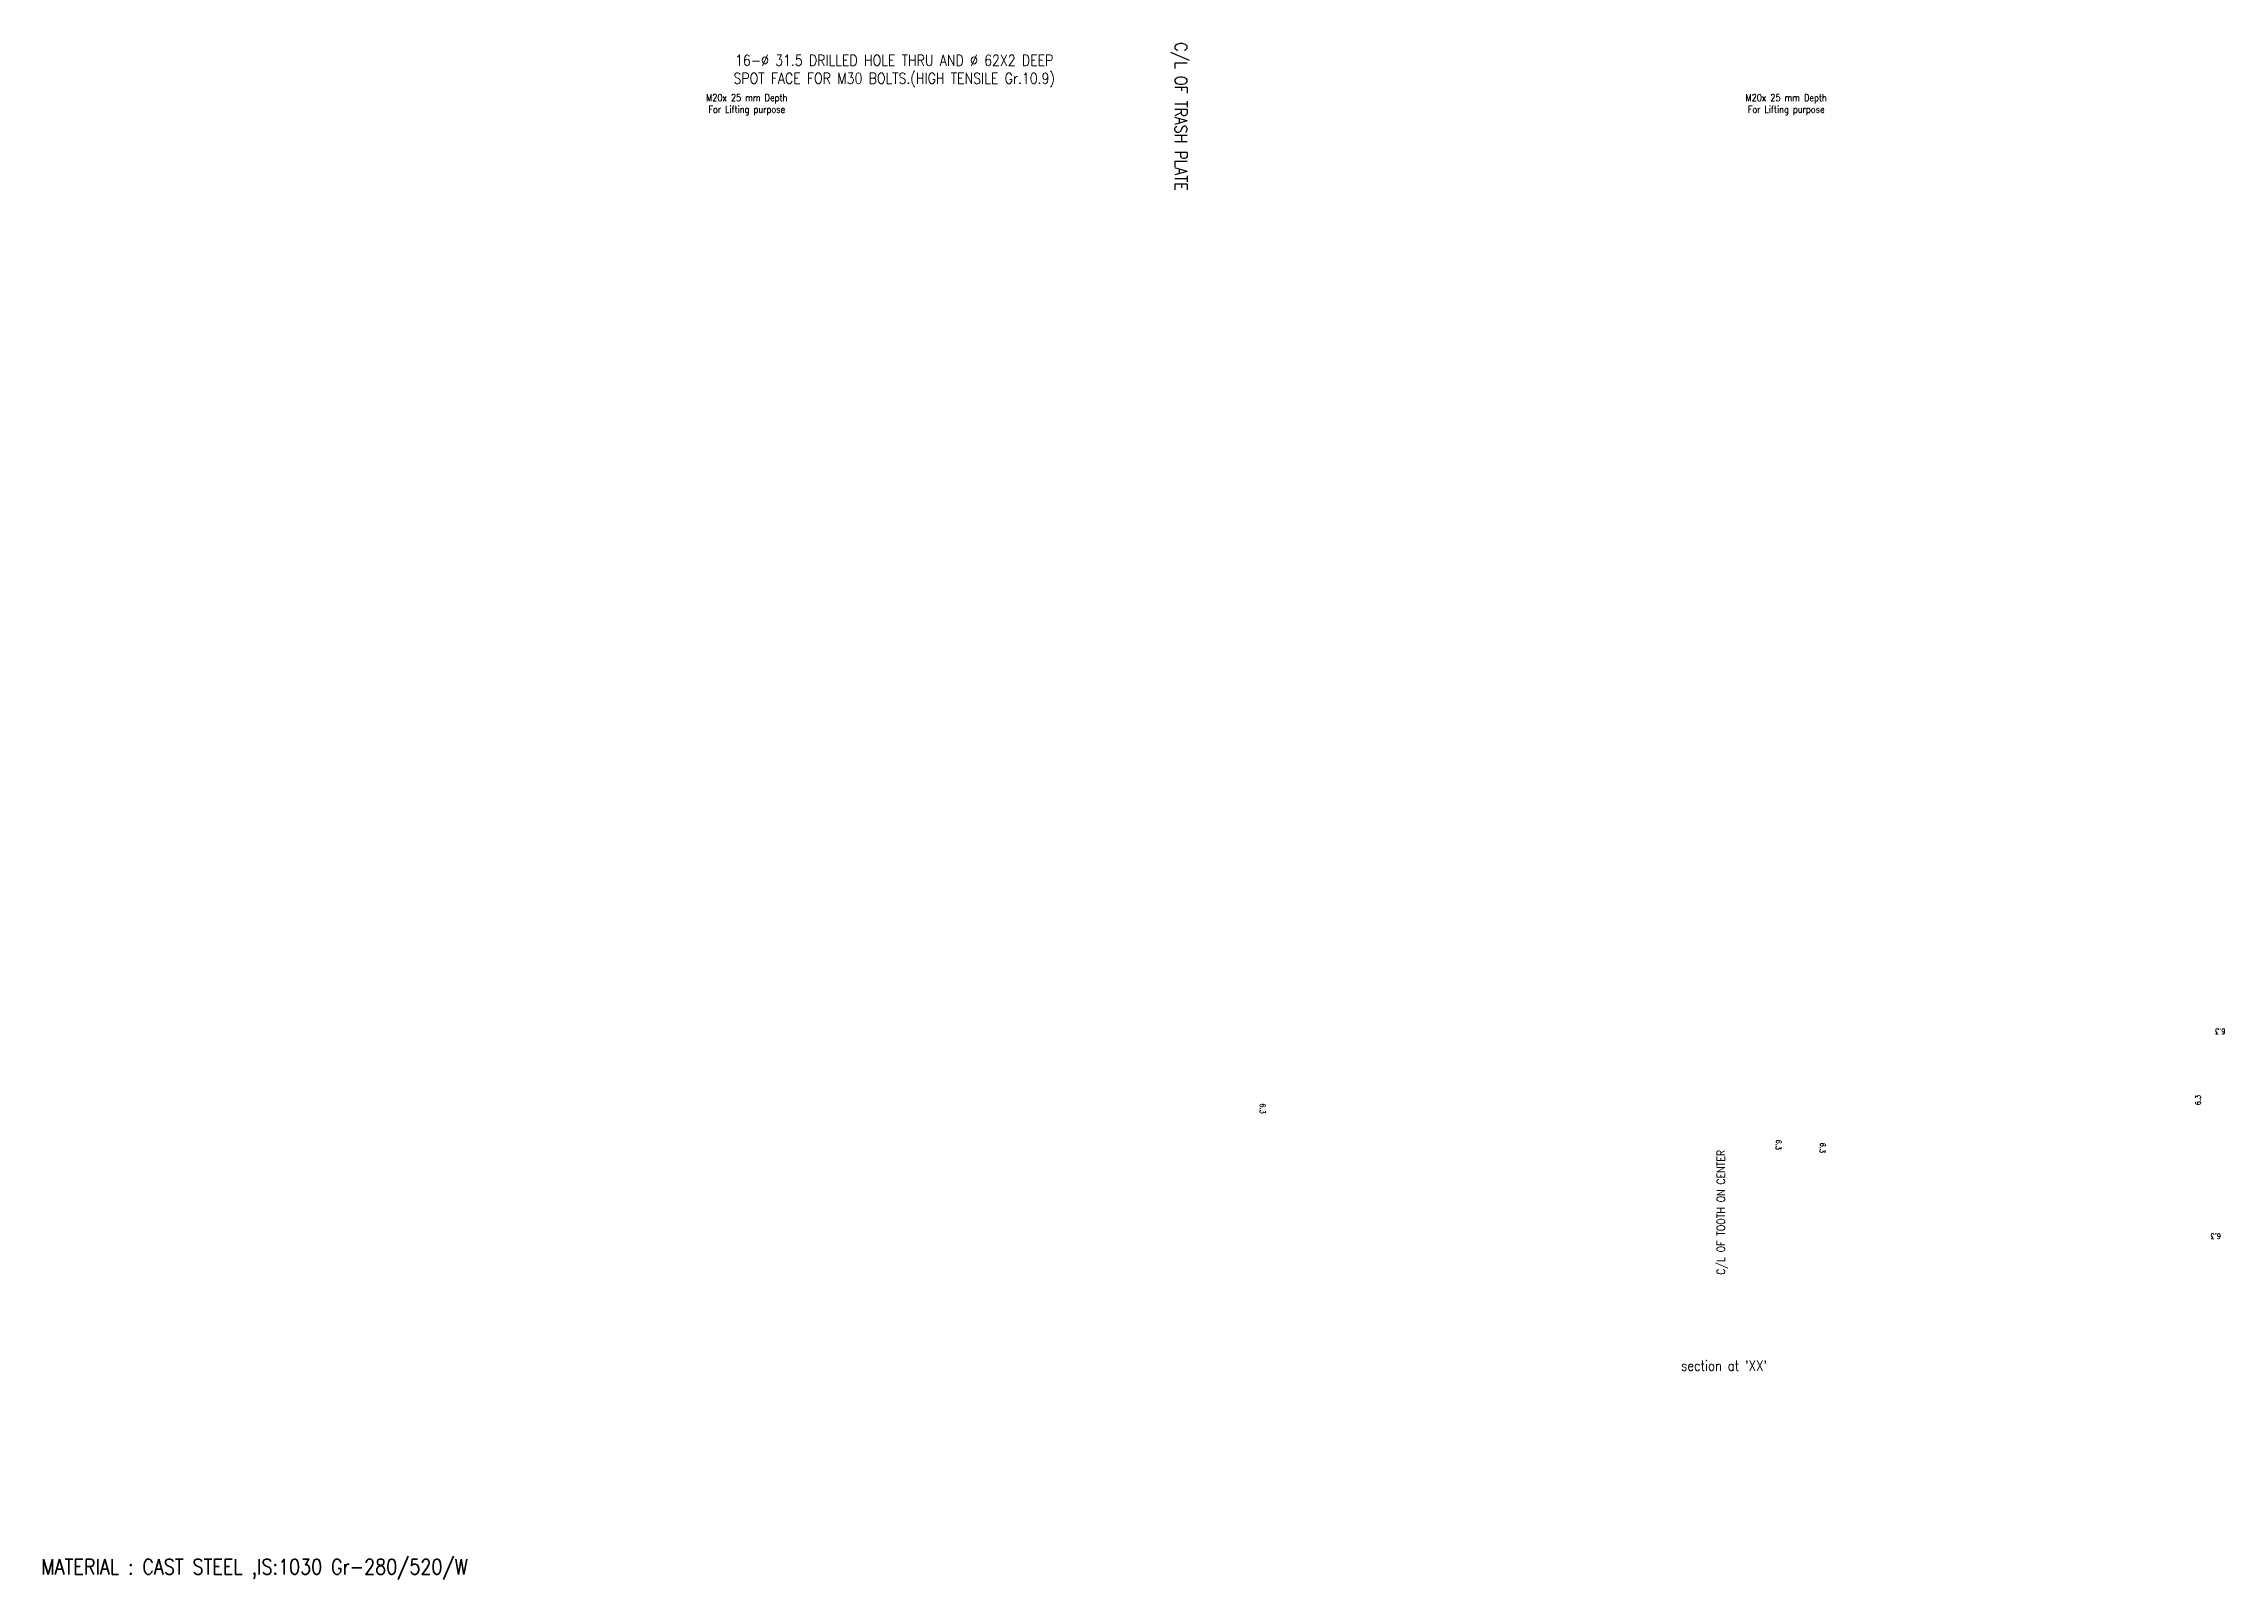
# Model space of a CAD drawing. Header units: millimetres. Extents: x 135002 to 160744, y 22203 to 27033.
# Drawn here: x 135631 to 136642, y 22397 to 23109 of the extents above; entities that cross this region are included whole.
import ezdxf

# ---------------------------------------------------------------- set-up
doc = ezdxf.new("R2010")
doc.units = ezdxf.units.MM
doc.header["$LTSCALE"] = 25
doc.layers.get('0').update_dxf_attribs({"linetype": 'CONTINUOUS'})
doc.layers.add('main', color=7, linetype='CONTINUOUS', lineweight=30)
doc.styles.get("Standard").update_dxf_attribs({"font": 'romans.shx', "width": 0.85, "bigfont": 'fls_ful.shx'})

msp = doc.modelspace()

# ---------------------------------------------------------------- texts
at = {"lineweight": -3, "attachment_point": 5}
for s, insert, char_height, rotation in [('C/L OF TRASH PLATE', (136157.076, 23075.33), 5.625, 270), ('C/L OF TRASH PLATE', (136157.076, 23075.33), 5.625, 270), ('C/L OF TOOTH ON CENTER', (136408.907, 22567.366), 3.75, 90), ('C/L OF TOOTH ON CENTER', (136408.907, 22567.366), 3.75, 90)]:
    msp.add_mtext(s, dxfattribs=dict(at, insert=insert, char_height=char_height, rotation=rotation))
at = {"char_height": 3.25, "attachment_point": 5}
for insert in [(135956.683, 23080.852), (135956.683, 23080.852), (136438.519, 23080.852), (136438.519, 23080.852)]:
    msp.add_mtext('M20x 25 mm Depth \\PFor Lifting purpose', dxfattribs=dict(at, insert=insert))
at = {"color": 4, "attachment_point": 5}
for s, insert, char_height in [("\\A1;section at 'XX'", (136409.754, 22496.284), 4.68), ('\\A1;MATERIAL : CAST STEEL ,IS:1030 Gr-280/520/W', (135728.535, 22401.906), 7.02)]:
    msp.add_mtext(s, dxfattribs=dict(at, insert=insert, char_height=char_height))
at = {"layer": 'main', "insert": (136025.036, 23096.383), "char_height": 5, "attachment_point": 5}
msp.add_mtext('16-%%C 31.5 DRILLED HOLE THRU AND %%C 62X2 DEEP\\PSPOT FACE FOR M30 BOLTS.(HIGH TENSILE Gr.10.9)', dxfattribs=at)
at = {"layer": 'main', "char_height": 2.5, "attachment_point": 5}
for insert, rotation in [((136639.76, 22651.231), 180), ((136195.852, 22615.452), 270), ((136195.852, 22615.452), 270), ((136629.463, 22619.414), 90), ((136435.007, 22598.692), 266.499026), ((136435.007, 22598.692), 266.499026), ((136455.404, 22597.252), 266.499026), ((136455.404, 22597.252), 266.499026), ((136637.708, 22556.305), 180)]:
    msp.add_mtext('6.3', dxfattribs=dict(at, insert=insert, rotation=rotation))

doc.saveas('drawing.dxf')
